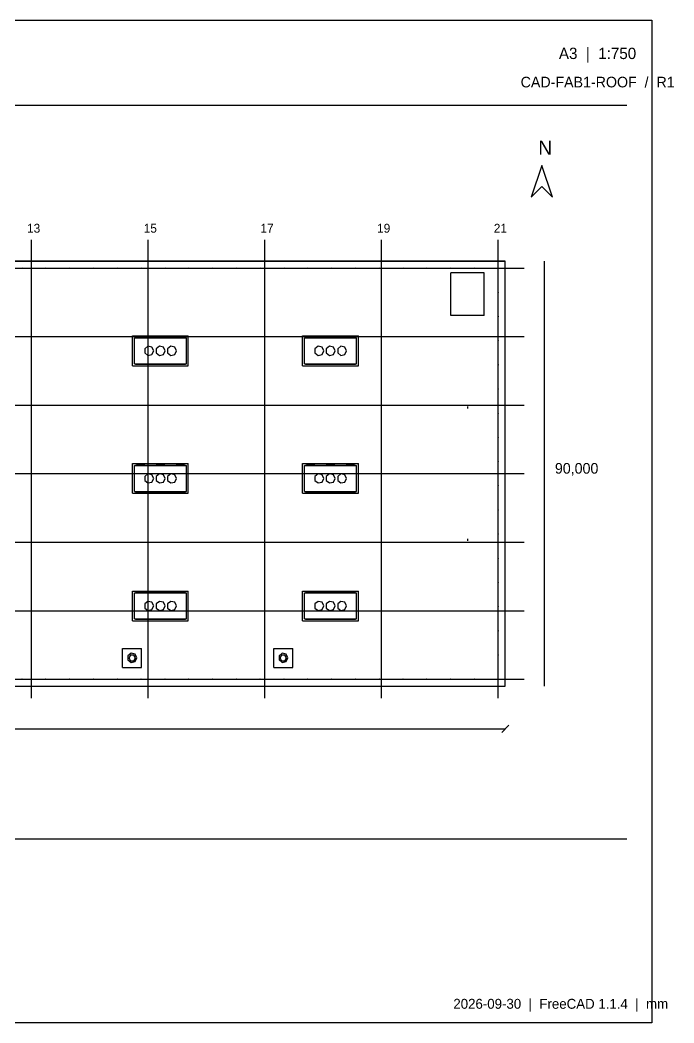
# Model space of a CAD drawing. Header units: millimetres. Extents: x 5250 to 314452, y 5250 to 217500.
# Drawn here: x 176031 to 314452, y 5250 to 217500 of the extents above; entities that cross this region are included whole.
import ezdxf

# ---------------------------------------------------------------- set-up
doc = ezdxf.new("R2010")
doc.units = ezdxf.units.MM

msp = doc.modelspace()

# ---------------------------------------------------------------- linework, layer by layer
at = {"layer": 'annotation'}
for p, q in [((286500, 186750), (284250, 180000)), ((288750, 180000), (286500, 186750)), ((284250, 180000), (286500, 182250)), ((286500, 182250), (288750, 180000))]:
    msp.add_line(p, q, dxfattribs=at)
at = {"layer": 'circulation'}
for p, q in [((176478.67, 165000), (176411.17, 165038.97)), ((176411.17, 165038.97), (176411.17, 164961.03)), ((176411.17, 164961.03), (176478.67, 165000)), ((181519.49, 165000), (181451.99, 165038.97)), ((181451.99, 165038.97), (181451.99, 164961.03)), ((181451.99, 164961.03), (181519.49, 165000)), ((186560.31, 165000), (186492.81, 165038.97)), ((186492.81, 165038.97), (186492.81, 164961.03)), ((186492.81, 164961.03), (186560.31, 165000)), ((191601.12, 165000), (191533.62, 165038.97)), ((191533.62, 165038.97), (191533.62, 164961.03)), ((191533.62, 164961.03), (191601.12, 165000)), ((196641.94, 165000), (196574.44, 165038.97)), ((196574.44, 165038.97), (196574.44, 164961.03)), ((196574.44, 164961.03), (196641.94, 165000)), ((201682.76, 165000), (201615.26, 165038.97)), ((201615.26, 165038.97), (201615.26, 164961.03)), ((201615.26, 164961.03), (201682.76, 165000)), ((206723.57, 165000), (206656.07, 165038.97)), ((206656.07, 165038.97), (206656.07, 164961.03)), ((206656.07, 164961.03), (206723.57, 165000)), ((211764.39, 165000), (211696.89, 165038.97)), ((211696.89, 165038.97), (211696.89, 164961.03)), ((211696.89, 164961.03), (211764.39, 165000)), ((216805.2, 165000), (216737.7, 165038.97)), ((216737.7, 165038.97), (216737.7, 164961.03)), ((216737.7, 164961.03), (216805.2, 165000)), ((221846.02, 165000), (221778.52, 165038.97)), ((221778.52, 165038.97), (221778.52, 164961.03)), ((221778.52, 164961.03), (221846.02, 165000)), ((226886.84, 165000), (226819.34, 165038.97)), ((226819.34, 165038.97), (226819.34, 164961.03)), ((226819.34, 164961.03), (226886.84, 165000)), ((231927.65, 165000), (231860.15, 165038.97)), ((231860.15, 165038.97), (231860.15, 164961.03)), ((231860.15, 164961.03), (231927.65, 165000)), ((236968.47, 165000), (236900.97, 165038.97)), ((236900.97, 165038.97), (236900.97, 164961.03)), ((236900.97, 164961.03), (236968.47, 165000)), ((242009.29, 165000), (241941.79, 165038.97)), ((241941.79, 165038.97), (241941.79, 164961.03)), ((241941.79, 164961.03), (242009.29, 165000)), ((247050.1, 165000), (246982.6, 165038.97)), ((246982.6, 165038.97), (246982.6, 164961.03)), ((246982.6, 164961.03), (247050.1, 165000)), ((252090.92, 165000), (252023.42, 165038.97)), ((252023.42, 165038.97), (252023.42, 164961.03)), ((252023.42, 164961.03), (252090.92, 165000)), ((257131.73, 165000), (257064.23, 165038.97)), ((257064.23, 165038.97), (257064.23, 164961.03)), ((257064.23, 164961.03), (257131.73, 165000)), ((262172.55, 165000), (262105.05, 165038.97)), ((262105.05, 165038.97), (262105.05, 164961.03)), ((262105.05, 164961.03), (262172.55, 165000)), ((267213.37, 165000), (267145.87, 165038.97)), ((267145.87, 165038.97), (267145.87, 164961.03)), ((267145.87, 164961.03), (267213.37, 165000)), ((272254.18, 165000), (272186.68, 165038.97)), ((272186.68, 165038.97), (272186.68, 164961.03)), ((272186.68, 164961.03), (272254.18, 165000)), ((277295, 165000), (277227.5, 165038.97)), ((277227.5, 165038.97), (277227.5, 164961.03)), ((277227.5, 164961.03), (277295, 165000)), ((277295, 159882.35), (277227.5, 159921.32)), ((277227.5, 159921.32), (277227.5, 159843.38)), ((277227.5, 159843.38), (277295, 159882.35)), ((277295, 154764.71), (277227.5, 154803.68)), ((277227.5, 154803.68), (277227.5, 154725.73)), ((277227.5, 154725.73), (277295, 154764.71)), ((277295, 149647.06), (277227.5, 149686.03)), ((277227.5, 149686.03), (277227.5, 149608.09)), ((277227.5, 149608.09), (277295, 149647.06)), ((277295, 144529.41), (277227.5, 144568.38)), ((277227.5, 144568.38), (277227.5, 144490.44)), ((277227.5, 144490.44), (277295, 144529.41)), ((277295, 139411.76), (277227.5, 139450.74)), ((277227.5, 139450.74), (277227.5, 139372.79)), ((277227.5, 139372.79), (277295, 139411.76)), ((277295, 134294.12), (277227.5, 134333.09)), ((277227.5, 134333.09), (277227.5, 134255.15)), ((277227.5, 134255.15), (277295, 134294.12)), ((277295, 129176.47), (277227.5, 129215.44)), ((277227.5, 129215.44), (277227.5, 129137.5)), ((277227.5, 129137.5), (277295, 129176.47)), ((277295, 124058.82), (277227.5, 124097.79)), ((277227.5, 124097.79), (277227.5, 124019.85)), ((277227.5, 124019.85), (277295, 124058.82)), ((277295, 118941.18), (277227.5, 118980.15)), ((277227.5, 118980.15), (277227.5, 118902.21)), ((277227.5, 118902.21), (277295, 118941.18)), ((277295, 113823.53), (277227.5, 113862.5)), ((277227.5, 113862.5), (277227.5, 113784.56)), ((277227.5, 113784.56), (277295, 113823.53)), ((277295, 108705.88), (277227.5, 108744.85)), ((277227.5, 108744.85), (277227.5, 108666.91)), ((277227.5, 108666.91), (277295, 108705.88)), ((277295, 103588.24), (277227.5, 103627.21)), ((277227.5, 103627.21), (277227.5, 103549.26)), ((277227.5, 103549.26), (277295, 103588.24)), ((277295, 98470.59), (277227.5, 98509.56)), ((277227.5, 98509.56), (277227.5, 98431.62)), ((277227.5, 98431.62), (277295, 98470.59)), ((277295, 93352.94), (277227.5, 93391.91)), ((277227.5, 93391.91), (277227.5, 93313.97)), ((277227.5, 93313.97), (277295, 93352.94)), ((277295, 88235.29), (277227.5, 88274.27)), ((277227.5, 88274.27), (277227.5, 88196.32)), ((277227.5, 88196.32), (277295, 88235.29)), ((277295, 83117.65), (277227.5, 83156.62)), ((277227.5, 83156.62), (277227.5, 83078.68)), ((277227.5, 83078.68), (277295, 83117.65)), ((176478.67, 78000), (176411.17, 78038.97)), ((176411.17, 78038.97), (176411.17, 77961.03)), ((176411.17, 77961.03), (176478.67, 78000)), ((181519.49, 78000), (181451.99, 78038.97)), ((181451.99, 78038.97), (181451.99, 77961.03)), ((181451.99, 77961.03), (181519.49, 78000)), ((186560.31, 78000), (186492.81, 78038.97)), ((186492.81, 78038.97), (186492.81, 77961.03)), ((186492.81, 77961.03), (186560.31, 78000)), ((191601.12, 78000), (191533.62, 78038.97)), ((191533.62, 78038.97), (191533.62, 77961.03)), ((191533.62, 77961.03), (191601.12, 78000)), ((196641.94, 78000), (196574.44, 78038.97)), ((196574.44, 78038.97), (196574.44, 77961.03)), ((196574.44, 77961.03), (196641.94, 78000)), ((201682.76, 78000), (201615.26, 78038.97)), ((201615.26, 78038.97), (201615.26, 77961.03)), ((201615.26, 77961.03), (201682.76, 78000)), ((206723.57, 78000), (206656.07, 78038.97)), ((206656.07, 78038.97), (206656.07, 77961.03)), ((206656.07, 77961.03), (206723.57, 78000)), ((211764.39, 78000), (211696.89, 78038.97)), ((211696.89, 78038.97), (211696.89, 77961.03)), ((211696.89, 77961.03), (211764.39, 78000)), ((216805.2, 78000), (216737.7, 78038.97)), ((216737.7, 78038.97), (216737.7, 77961.03)), ((216737.7, 77961.03), (216805.2, 78000)), ((221846.02, 78000), (221778.52, 78038.97)), ((221778.52, 78038.97), (221778.52, 77961.03)), ((221778.52, 77961.03), (221846.02, 78000)), ((226886.84, 78000), (226819.34, 78038.97)), ((226819.34, 78038.97), (226819.34, 77961.03)), ((226819.34, 77961.03), (226886.84, 78000)), ((231927.65, 78000), (231860.15, 78038.97)), ((231860.15, 78038.97), (231860.15, 77961.03)), ((231860.15, 77961.03), (231927.65, 78000)), ((236968.47, 78000), (236900.97, 78038.97)), ((236900.97, 78038.97), (236900.97, 77961.03)), ((236900.97, 77961.03), (236968.47, 78000)), ((242009.29, 78000), (241941.79, 78038.97)), ((241941.79, 78038.97), (241941.79, 77961.03)), ((241941.79, 77961.03), (242009.29, 78000)), ((247050.1, 78000), (246982.6, 78038.97)), ((246982.6, 78038.97), (246982.6, 77961.03)), ((246982.6, 77961.03), (247050.1, 78000)), ((252090.92, 78000), (252023.42, 78038.97)), ((252023.42, 78038.97), (252023.42, 77961.03)), ((252023.42, 77961.03), (252090.92, 78000)), ((257131.73, 78000), (257064.23, 78038.97)), ((257064.23, 78038.97), (257064.23, 77961.03)), ((257064.23, 77961.03), (257131.73, 78000)), ((262172.55, 78000), (262105.05, 78038.97)), ((262105.05, 78038.97), (262105.05, 77961.03)), ((262105.05, 77961.03), (262172.55, 78000)), ((267213.37, 78000), (267145.87, 78038.97)), ((267145.87, 78038.97), (267145.87, 77961.03)), ((267145.87, 77961.03), (267213.37, 78000)), ((272254.18, 78000), (272186.68, 78038.97)), ((272186.68, 78038.97), (272186.68, 77961.03)), ((272186.68, 77961.03), (272254.18, 78000)), ((277295, 78000), (277227.5, 78038.97)), ((277227.5, 78038.97), (277227.5, 77961.03)), ((277227.5, 77961.03), (277295, 78000))]:
    msp.add_line(p, q, dxfattribs=at)
at = {"layer": 'datum'}
for p, q in [((278750, 166500), (28750, 166500)), ((278750, 76500), (278750, 166500)), ((28750, 76500), (278750, 76500))]:
    msp.add_line(p, q, dxfattribs=at)
at = {"layer": 'dimension'}
for p, q in [((287000, 166500), (287000, 76500)), ((278000, 66750), (279500, 68250)), ((28750, 67500), (278750, 67500))]:
    msp.add_line(p, q, dxfattribs=at)
at = {"layer": 'equipment'}
for p, q in [((199850, 144350), (199850, 150650)), ((199850, 150650), (211650, 150650)), ((200250, 144750), (200250, 150250)), ((200250, 150250), (211250, 150250)), ((200450, 150250), (200450, 150315)), ((200450, 150315), (200650, 150315)), ((200650, 150250), (200650, 150370)), ((200650, 150370), (202450, 150370)), ((202450, 150250), (202450, 150370)), ((202450, 150315), (204850, 150315)), ((204850, 150250), (204850, 150370)), ((204850, 150370), (206650, 150370)), ((206650, 150250), (206650, 150370)), ((206650, 150315), (209050, 150315)), ((209050, 150250), (209050, 150370)), ((209050, 150370), (210850, 150370)), ((210850, 150250), (210850, 150370)), ((210850, 150315), (211050, 150315)), ((211050, 150250), (211050, 150315)), ((211250, 144750), (211250, 150250)), ((211650, 144350), (211650, 150650)), ((235850, 144350), (235850, 150650)), ((235850, 150650), (247650, 150650)), ((236250, 144750), (236250, 150250)), ((236250, 150250), (247250, 150250)), ((236450, 150250), (236450, 150315)), ((236450, 150315), (236650, 150315)), ((236650, 150250), (236650, 150370)), ((236650, 150370), (238450, 150370)), ((238450, 150250), (238450, 150370)), ((238450, 150315), (240850, 150315)), ((240850, 150250), (240850, 150370)), ((240850, 150370), (242650, 150370)), ((242650, 150250), (242650, 150370)), ((242650, 150315), (245050, 150315)), ((245050, 150250), (245050, 150370)), ((245050, 150370), (246850, 150370)), ((246850, 150250), (246850, 150370)), ((246850, 150315), (247050, 150315)), ((247050, 150250), (247050, 150315)), ((247250, 144750), (247250, 150250)), ((247650, 144350), (247650, 150650)), ((203107.48, 148474.93), (202429.03, 147933.88)), ((202429.03, 147933.88), (202429.03, 147066.12)), ((202429.03, 147066.12), (203107.48, 146525.07)), ((203953.49, 148281.83), (203107.48, 148474.93)), ((203107.48, 146525.07), (203953.49, 146718.17)), ((204330, 147500), (203953.49, 148281.83)), ((203953.49, 146718.17), (204330, 147500)), ((205527.48, 148474.93), (204849.03, 147933.88)), ((204849.03, 147933.88), (204849.03, 147066.12)), ((204849.03, 147066.12), (205527.48, 146525.07)), ((206373.49, 148281.83), (205527.48, 148474.93)), ((205527.48, 146525.07), (206373.49, 146718.17)), ((206750, 147500), (206373.49, 148281.83)), ((206373.49, 146718.17), (206750, 147500)), ((207947.48, 148474.93), (207269.03, 147933.88)), ((207269.03, 147933.88), (207269.03, 147066.12)), ((207269.03, 147066.12), (207947.48, 146525.07)), ((208793.49, 148281.83), (207947.48, 148474.93)), ((207947.48, 146525.07), (208793.49, 146718.17)), ((209170, 147500), (208793.49, 148281.83)), ((208793.49, 146718.17), (209170, 147500)), ((239107.48, 148474.93), (238429.03, 147933.88)), ((238429.03, 147933.88), (238429.03, 147066.12)), ((238429.03, 147066.12), (239107.48, 146525.07)), ((239953.49, 148281.83), (239107.48, 148474.93)), ((239107.48, 146525.07), (239953.49, 146718.17)), ((240330, 147500), (239953.49, 148281.83)), ((239953.49, 146718.17), (240330, 147500)), ((241527.48, 148474.93), (240849.03, 147933.88)), ((240849.03, 147933.88), (240849.03, 147066.12)), ((240849.03, 147066.12), (241527.48, 146525.07)), ((242373.49, 148281.83), (241527.48, 148474.93)), ((241527.48, 146525.07), (242373.49, 146718.17)), ((242750, 147500), (242373.49, 148281.83)), ((242373.49, 146718.17), (242750, 147500)), ((243947.48, 148474.93), (243269.03, 147933.88)), ((243269.03, 147933.88), (243269.03, 147066.12)), ((243269.03, 147066.12), (243947.48, 146525.07)), ((244793.49, 148281.83), (243947.48, 148474.93)), ((243947.48, 146525.07), (244793.49, 146718.17)), ((245170, 147500), (244793.49, 148281.83)), ((244793.49, 146718.17), (245170, 147500)), ((199850, 144350), (211650, 144350)), ((200250, 144750), (211250, 144750)), ((200450, 144685), (200450, 144750)), ((200450, 144685), (211050, 144685)), ((211050, 144685), (211050, 144750)), ((235850, 144350), (247650, 144350)), ((236250, 144750), (247250, 144750)), ((236450, 144685), (236450, 144750)), ((236450, 144685), (247050, 144685)), ((247050, 144685), (247050, 144750)), ((199850, 117350), (199850, 123650)), ((199850, 123650), (211650, 123650)), ((200250, 117750), (200250, 123250)), ((200250, 123250), (211250, 123250)), ((200450, 123250), (200450, 123315)), ((200450, 123315), (200650, 123315)), ((200650, 123250), (200650, 123370)), ((200650, 123370), (202450, 123370)), ((202450, 123250), (202450, 123370)), ((202450, 123315), (204850, 123315)), ((204850, 123250), (204850, 123370)), ((204850, 123370), (206650, 123370)), ((206650, 123250), (206650, 123370)), ((206650, 123315), (209050, 123315)), ((209050, 123250), (209050, 123370)), ((209050, 123370), (210850, 123370)), ((210850, 123250), (210850, 123370)), ((210850, 123315), (211050, 123315)), ((211050, 123250), (211050, 123315)), ((211250, 117750), (211250, 123250)), ((211650, 117350), (211650, 123650)), ((235850, 117350), (235850, 123650)), ((235850, 123650), (247650, 123650)), ((236250, 117750), (236250, 123250)), ((236250, 123250), (247250, 123250)), ((236450, 123250), (236450, 123315)), ((236450, 123315), (236650, 123315)), ((236650, 123250), (236650, 123370)), ((236650, 123370), (238450, 123370)), ((238450, 123250), (238450, 123370)), ((238450, 123315), (240850, 123315)), ((240850, 123250), (240850, 123370)), ((240850, 123370), (242650, 123370)), ((242650, 123250), (242650, 123370)), ((242650, 123315), (245050, 123315)), ((245050, 123250), (245050, 123370)), ((245050, 123370), (246850, 123370)), ((246850, 123250), (246850, 123370)), ((246850, 123315), (247050, 123315)), ((247050, 123250), (247050, 123315)), ((247250, 117750), (247250, 123250)), ((247650, 117350), (247650, 123650)), ((203107.48, 121474.93), (202429.03, 120933.88)), ((203953.49, 121281.83), (203107.48, 121474.93)), ((204330, 120500), (203953.49, 121281.83)), ((205527.48, 121474.93), (204849.03, 120933.88)), ((206373.49, 121281.83), (205527.48, 121474.93)), ((206750, 120500), (206373.49, 121281.83)), ((207947.48, 121474.93), (207269.03, 120933.88)), ((208793.49, 121281.83), (207947.48, 121474.93)), ((209170, 120500), (208793.49, 121281.83)), ((239107.48, 121474.93), (238429.03, 120933.88)), ((239953.49, 121281.83), (239107.48, 121474.93)), ((240330, 120500), (239953.49, 121281.83)), ((241527.48, 121474.93), (240849.03, 120933.88)), ((242373.49, 121281.83), (241527.48, 121474.93)), ((242750, 120500), (242373.49, 121281.83)), ((243947.48, 121474.93), (243269.03, 120933.88)), ((244793.49, 121281.83), (243947.48, 121474.93)), ((245170, 120500), (244793.49, 121281.83)), ((202429.03, 120933.88), (202429.03, 120066.12)), ((202429.03, 120066.12), (203107.48, 119525.07)), ((203107.48, 119525.07), (203953.49, 119718.17)), ((203953.49, 119718.17), (204330, 120500)), ((204849.03, 120933.88), (204849.03, 120066.12)), ((204849.03, 120066.12), (205527.48, 119525.07)), ((205527.48, 119525.07), (206373.49, 119718.17)), ((206373.49, 119718.17), (206750, 120500)), ((207269.03, 120933.88), (207269.03, 120066.12)), ((207269.03, 120066.12), (207947.48, 119525.07)), ((207947.48, 119525.07), (208793.49, 119718.17)), ((208793.49, 119718.17), (209170, 120500)), ((238429.03, 120933.88), (238429.03, 120066.12)), ((238429.03, 120066.12), (239107.48, 119525.07)), ((239107.48, 119525.07), (239953.49, 119718.17)), ((239953.49, 119718.17), (240330, 120500)), ((240849.03, 120933.88), (240849.03, 120066.12)), ((240849.03, 120066.12), (241527.48, 119525.07)), ((241527.48, 119525.07), (242373.49, 119718.17)), ((242373.49, 119718.17), (242750, 120500)), ((243269.03, 120933.88), (243269.03, 120066.12)), ((243269.03, 120066.12), (243947.48, 119525.07)), ((243947.48, 119525.07), (244793.49, 119718.17)), ((244793.49, 119718.17), (245170, 120500)), ((199850, 117350), (211650, 117350)), ((200250, 117750), (211250, 117750)), ((200450, 117685), (200450, 117750)), ((200450, 117685), (211050, 117685)), ((211050, 117685), (211050, 117750)), ((235850, 117350), (247650, 117350)), ((236250, 117750), (247250, 117750)), ((236450, 117685), (236450, 117750)), ((236450, 117685), (247050, 117685)), ((247050, 117685), (247050, 117750)), ((199850, 90350), (199850, 96650)), ((199850, 96650), (211650, 96650)), ((200250, 90750), (200250, 96250)), ((200250, 96250), (211250, 96250)), ((200450, 96250), (200450, 96315)), ((200450, 96315), (200650, 96315)), ((200650, 96250), (200650, 96370)), ((200650, 96370), (202450, 96370)), ((202450, 96250), (202450, 96370)), ((202450, 96315), (204850, 96315)), ((204850, 96250), (204850, 96370)), ((204850, 96370), (206650, 96370)), ((206650, 96250), (206650, 96370)), ((206650, 96315), (209050, 96315)), ((209050, 96250), (209050, 96370)), ((209050, 96370), (210850, 96370)), ((210850, 96250), (210850, 96370)), ((210850, 96315), (211050, 96315)), ((211050, 96250), (211050, 96315)), ((211250, 90750), (211250, 96250)), ((211650, 90350), (211650, 96650)), ((235850, 90350), (235850, 96650)), ((235850, 96650), (247650, 96650)), ((236250, 90750), (236250, 96250)), ((236250, 96250), (247250, 96250)), ((236450, 96250), (236450, 96315)), ((236450, 96315), (236650, 96315)), ((236650, 96250), (236650, 96370)), ((236650, 96370), (238450, 96370)), ((238450, 96250), (238450, 96370)), ((238450, 96315), (240850, 96315)), ((240850, 96250), (240850, 96370)), ((240850, 96370), (242650, 96370)), ((242650, 96250), (242650, 96370)), ((242650, 96315), (245050, 96315)), ((245050, 96250), (245050, 96370)), ((245050, 96370), (246850, 96370)), ((246850, 96250), (246850, 96370)), ((246850, 96315), (247050, 96315)), ((247050, 96250), (247050, 96315)), ((247250, 90750), (247250, 96250)), ((247650, 90350), (247650, 96650)), ((203107.48, 94474.93), (202429.03, 93933.88)), ((202429.03, 93933.88), (202429.03, 93066.12)), ((203953.49, 94281.83), (203107.48, 94474.93)), ((204330, 93500), (203953.49, 94281.83)), ((203953.49, 92718.17), (204330, 93500)), ((205527.48, 94474.93), (204849.03, 93933.88)), ((204849.03, 93933.88), (204849.03, 93066.12)), ((206373.49, 94281.83), (205527.48, 94474.93)), ((206750, 93500), (206373.49, 94281.83)), ((206373.49, 92718.17), (206750, 93500)), ((207947.48, 94474.93), (207269.03, 93933.88)), ((207269.03, 93933.88), (207269.03, 93066.12)), ((208793.49, 94281.83), (207947.48, 94474.93)), ((209170, 93500), (208793.49, 94281.83)), ((208793.49, 92718.17), (209170, 93500)), ((239107.48, 94474.93), (238429.03, 93933.88)), ((238429.03, 93933.88), (238429.03, 93066.12)), ((239953.49, 94281.83), (239107.48, 94474.93)), ((240330, 93500), (239953.49, 94281.83)), ((239953.49, 92718.17), (240330, 93500)), ((241527.48, 94474.93), (240849.03, 93933.88)), ((240849.03, 93933.88), (240849.03, 93066.12)), ((242373.49, 94281.83), (241527.48, 94474.93)), ((242750, 93500), (242373.49, 94281.83)), ((242373.49, 92718.17), (242750, 93500)), ((243947.48, 94474.93), (243269.03, 93933.88)), ((243269.03, 93933.88), (243269.03, 93066.12)), ((244793.49, 94281.83), (243947.48, 94474.93)), ((245170, 93500), (244793.49, 94281.83)), ((244793.49, 92718.17), (245170, 93500)), ((202429.03, 93066.12), (203107.48, 92525.07)), ((203107.48, 92525.07), (203953.49, 92718.17)), ((204849.03, 93066.12), (205527.48, 92525.07)), ((205527.48, 92525.07), (206373.49, 92718.17)), ((207269.03, 93066.12), (207947.48, 92525.07)), ((207947.48, 92525.07), (208793.49, 92718.17)), ((238429.03, 93066.12), (239107.48, 92525.07)), ((239107.48, 92525.07), (239953.49, 92718.17)), ((240849.03, 93066.12), (241527.48, 92525.07)), ((241527.48, 92525.07), (242373.49, 92718.17)), ((243269.03, 93066.12), (243947.48, 92525.07)), ((243947.48, 92525.07), (244793.49, 92718.17)), ((199850, 90350), (211650, 90350)), ((200250, 90750), (211250, 90750)), ((200450, 90685), (200450, 90750)), ((200450, 90685), (211050, 90685)), ((211050, 90685), (211050, 90750)), ((235850, 90350), (247650, 90350)), ((236250, 90750), (247250, 90750)), ((236450, 90685), (236450, 90750)), ((236450, 90685), (247050, 90685)), ((247050, 90685), (247050, 90750)), ((197750, 80500), (197750, 84500)), ((197750, 84500), (201750, 84500)), ((199527.48, 83474.93), (198849.03, 82933.88)), ((198849.03, 82933.88), (198849.03, 82066.12)), ((199400, 83106.22), (199050, 82500)), ((200100, 83106.22), (199400, 83106.22)), ((200373.49, 83281.83), (199527.48, 83474.93)), ((200450, 82500), (200100, 83106.22)), ((200750, 82500), (200373.49, 83281.83)), ((201750, 80500), (201750, 84500)), ((229750, 80500), (229750, 84500)), ((229750, 84500), (233750, 84500)), ((231527.48, 83474.93), (230849.03, 82933.88)), ((230849.03, 82933.88), (230849.03, 82066.12)), ((231400, 83106.22), (231050, 82500)), ((232100, 83106.22), (231400, 83106.22)), ((232373.49, 83281.83), (231527.48, 83474.93)), ((232450, 82500), (232100, 83106.22)), ((232750, 82500), (232373.49, 83281.83)), ((233750, 80500), (233750, 84500)), ((198849.03, 82066.12), (199527.48, 81525.07)), ((199050, 82500), (199400, 81893.78)), ((199400, 81893.78), (200100, 81893.78)), ((199527.48, 81525.07), (200373.49, 81718.17)), ((200100, 81893.78), (200450, 82500)), ((200373.49, 81718.17), (200750, 82500)), ((230849.03, 82066.12), (231527.48, 81525.07)), ((231050, 82500), (231400, 81893.78)), ((231400, 81893.78), (232100, 81893.78)), ((231527.48, 81525.07), (232373.49, 81718.17)), ((232100, 81893.78), (232450, 82500)), ((232373.49, 81718.17), (232750, 82500)), ((197750, 80500), (201750, 80500)), ((229750, 80500), (233750, 80500))]:
    msp.add_line(p, q, dxfattribs=at)
at = {"layer": 'frame'}
for p, q in [((5250, 217500), (309750, 217500)), ((309750, 217500), (309750, 5250)), ((10500, 199500), (304500, 199500)), ((10500, 44250), (304500, 44250)), ((309750, 5250), (5250, 5250))]:
    msp.add_line(p, q, dxfattribs=at)
at = {"layer": 'grid'}
for p, q in [((178450, 74000), (178450, 171000)), ((203150, 74000), (203150, 171000)), ((227850, 74000), (227850, 171000)), ((252550, 74000), (252550, 171000)), ((277250, 74000), (277250, 171000)), ((24750, 165000), (282750, 165000)), ((24750, 150500), (282750, 150500)), ((24750, 136000), (282750, 136000)), ((24750, 121500), (282750, 121500)), ((24750, 107000), (282750, 107000)), ((24750, 92500), (282750, 92500)), ((24750, 78000), (282750, 78000))]:
    msp.add_line(p, q, dxfattribs=at)
at = {"layer": 'piping'}
for p, q in [((270750, 135735), (270750, 135733.52)), ((270750, 135733.52), (270750, 135729.11)), ((270750, 135729.11), (270750, 135721.81)), ((270750, 135721.81), (270750, 135711.73)), ((270750, 135711.73), (270750, 135698.98)), ((270750, 135698.98), (270750, 135683.73)), ((270750, 135683.73), (270750, 135666.17)), ((270750, 135666.17), (270750, 135646.52)), ((270750, 135646.52), (270750, 135625.03)), ((270750, 135625.03), (270750, 135601.96)), ((270750, 135601.96), (270750, 135577.62)), ((270750, 135577.62), (270750, 135552.29)), ((270750, 135552.29), (270750, 135526.31)), ((270750, 135526.31), (270750, 135500)), ((270750, 135500), (270750, 135473.69)), ((270750, 135473.69), (270750, 135447.71)), ((270750, 135447.71), (270750, 135422.38)), ((270750, 135422.38), (270750, 135398.04)), ((270750, 135398.04), (270750, 135374.97)), ((270750, 135374.97), (270750, 135353.48)), ((270750, 135353.48), (270750, 135333.83)), ((270750, 135333.83), (270750, 135316.27)), ((270750, 135316.27), (270750, 135301.02)), ((270750, 135301.02), (270750, 135288.27)), ((270750, 135288.27), (270750, 135278.19)), ((270750, 135278.19), (270750, 135270.89)), ((270750, 135270.89), (270750, 135266.48)), ((270750, 135266.48), (270750, 135265)), ((270750, 107735), (270750, 107733.52)), ((270750, 107733.52), (270750, 107729.11)), ((270750, 107729.11), (270750, 107721.81)), ((270750, 107721.81), (270750, 107711.73)), ((270750, 107711.73), (270750, 107698.98)), ((270750, 107698.98), (270750, 107683.73)), ((270750, 107683.73), (270750, 107666.17)), ((270750, 107666.17), (270750, 107646.52)), ((270750, 107646.52), (270750, 107625.03)), ((270750, 107625.03), (270750, 107601.96)), ((270750, 107601.96), (270750, 107577.62)), ((270750, 107577.62), (270750, 107552.29)), ((270750, 107552.29), (270750, 107526.31)), ((270750, 107526.31), (270750, 107500)), ((270750, 107500), (270750, 107473.69)), ((270750, 107473.69), (270750, 107447.71)), ((270750, 107447.71), (270750, 107422.38)), ((270750, 107422.38), (270750, 107398.04)), ((270750, 107398.04), (270750, 107374.97)), ((270750, 107374.97), (270750, 107353.48)), ((270750, 107353.48), (270750, 107333.83)), ((270750, 107333.83), (270750, 107316.27)), ((270750, 107316.27), (270750, 107301.02)), ((270750, 107301.02), (270750, 107288.27)), ((270750, 107288.27), (270750, 107278.19)), ((270750, 107278.19), (270750, 107270.89)), ((270750, 107270.89), (270750, 107266.48)), ((270750, 107266.48), (270750, 107265))]:
    msp.add_line(p, q, dxfattribs=at)
at = {"layer": 'roof'}
for p, q in [((28750, 166500), (278750, 166500)), ((278750, 76500), (278750, 166500)), ((274250, 164000), (267250, 164000)), ((267250, 155000), (267250, 164000)), ((274250, 155000), (274250, 164000)), ((274250, 155000), (267250, 155000)), ((28750, 76500), (278750, 76500))]:
    msp.add_line(p, q, dxfattribs=at)

# ---------------------------------------------------------------- texts
at = {"layer": 'annotation'}
for s, height, p in [('A3  |  1:750', 2400, (290100, 209250)), ('CAD-FAB1-ROOF  /  R1', 2250, (282000, 203250)), ('N', 3000, (285750, 189000)), ('13', 1875, (177512.5, 172500)), ('15', 1875, (202212.5, 172500)), ('17', 1875, (226912.5, 172500)), ('19', 1875, (251612.5, 172500)), ('21', 1875, (276312.5, 172500)), ('90,000', 2250, (289250, 121500)), ('2026-09-30  |  FreeCAD 1.1.4  |  mm', 2100, (267750, 8250))]:
    msp.add_text(s, height=height, dxfattribs=at).set_placement(p)

doc.saveas('drawing.dxf')
